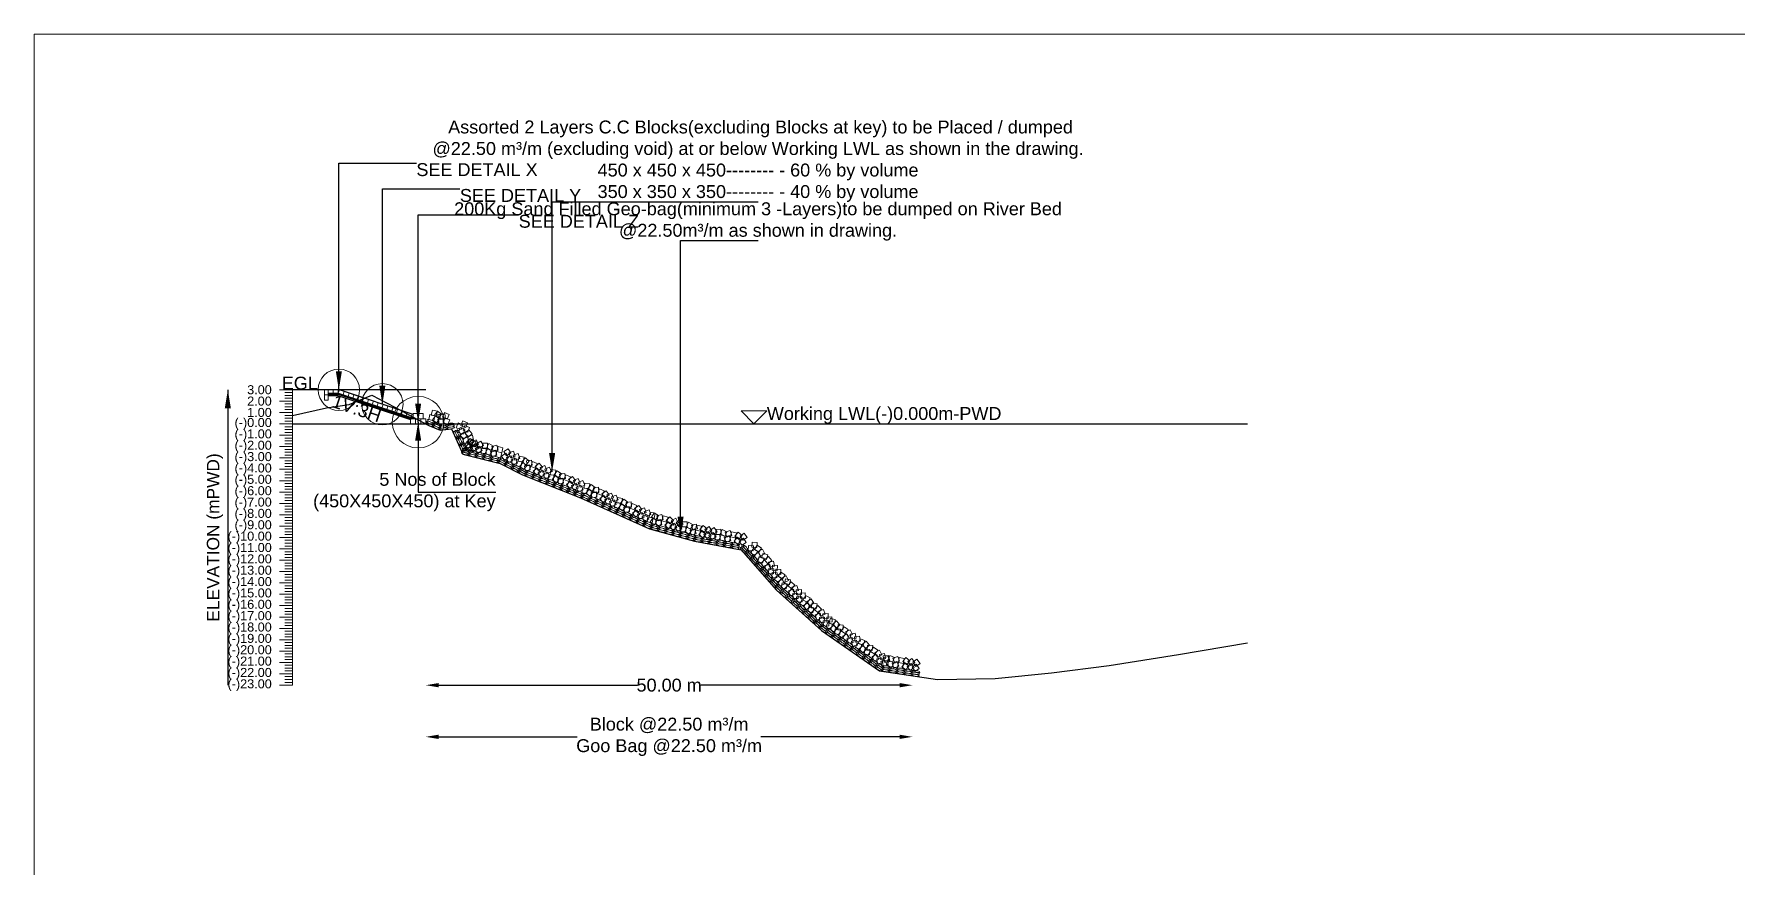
# Model space of a CAD drawing. Header units: inches. Extents: x 89000 to 845017, y -7071 to 0.
# Drawn here: x 595000 to 601595, y -3229 to 0 of the extents above; entities that cross this region are included whole.
import ezdxf

# ---------------------------------------------------------------- set-up
doc = ezdxf.new("R2010")
doc.units = ezdxf.units.IN
doc.header["$LTSCALE"] = 7
doc.header["$MEASUREMENT"] = 0
doc.header["$PDMODE"] = 3
for name, color, linetype, lineweight in [('Cross Section Labels', 7, 'Continuous', 9), ('Existing_Bed_Level for Xsection', 7, 'Continuous', 25), ('Long Section Labels', 7, 'Continuous', 9)]:
    doc.layers.add(name, color=color, linetype=linetype, lineweight=lineweight)
doc.styles.get("Standard").update_dxf_attribs({"font": 'arial.ttf'})
doc.dimstyles.new('Appron Lebeling Style', dxfattribs={"dimtxt": 50, "dimasz": 50, "dimexe": 0.18, "dimexo": 0.0625, "dimgap": 0.09, "dimtad": 0, "dimtih": 1, "dimtoh": 1, "dimdec": 4, "dimzin": 0, "dimdsep": 46, "dimtxsty": 'Standard', "dimcen": 0.09, "dimse1": 1, "dimse2": 1, "dimadec": 0, "dimazin": 0, "dimtfac": 1, "dimtdec": 4, "dimtofl": 0, "dimtmove": 0, "dimatfit": 3, "dimfxl": 1, "dimtolj": 1, "dimtzin": 0, "dimarcsym": 0})
doc.dimstyles.get("Standard").update_dxf_attribs({"dimtxt": 0.18, "dimasz": 0.18, "dimexe": 0.18, "dimexo": 0.0625, "dimgap": 0.09, "dimtad": 0, "dimtih": 1, "dimtoh": 1, "dimdec": 4, "dimzin": 0, "dimdsep": 46, "dimtxsty": 'Standard', "dimcen": 0.09, "dimadec": 0, "dimazin": 0, "dimtfac": 1, "dimtdec": 4, "dimtofl": 0, "dimtmove": 0, "dimatfit": 3, "dimfxl": 1, "dimtolj": 1, "dimtzin": 0, "dimarcsym": 0})

# ---------------------------------------------------------------- blocks, each defined once
blk = doc.blocks.new('*D323')
at = {"layer": 'Cross Section Labels', "color": 0, "lineweight": -2, "transparency": 16777216}
for p, q in [((596566.3, -2521.6), (597335.5, -2521.6)), ((598349.9, -2521.6), (597580.7, -2521.6))]:
    blk.add_line(p, q, dxfattribs=at)
at = {"layer": 'Cross Section Labels', "color": 0, "transparency": 16777216}
for points in [[(596566.3, -2513.2), (596566.3, -2529.9), (596516.3, -2521.6)], [(598349.9, -2513.2), (598349.9, -2529.9), (598399.9, -2521.6)]]:
    blk.add_solid(points, dxfattribs=at)
at = {"layer": 'Defpoints', "color": 0, "transparency": 16777216}
for p in [(596516.3, -1509.6), (598399.9, -2485.2), (598399.9, -2521.6)]:
    blk.add_point(p, dxfattribs=at)
at = {"layer": 'Cross Section Labels', "color": 0, "transparency": 16777216, "insert": (597458.1, -2521.6), "char_height": 50, "attachment_point": 5}
blk.add_mtext('\\A1;50.00 m', dxfattribs=at)
blk = doc.blocks.new('*D324')
at = {"layer": 'Cross Section Labels', "color": 0, "lineweight": -2, "transparency": 16777216}
for p, q in [((596566.3, -2721.6), (597102.5, -2721.6)), ((598349.9, -2721.6), (597813.7, -2721.6))]:
    blk.add_line(p, q, dxfattribs=at)
at = {"layer": 'Cross Section Labels', "color": 0, "transparency": 16777216}
for points in [[(596566.3, -2713.2), (596566.3, -2729.9), (596516.3, -2721.6)], [(598349.9, -2713.2), (598349.9, -2729.9), (598399.9, -2721.6)]]:
    blk.add_solid(points, dxfattribs=at)
at = {"layer": 'Defpoints', "color": 0, "transparency": 16777216}
for p in [(596516.3, -1509.6), (598399.9, -2485.2), (598399.9, -2721.6)]:
    blk.add_point(p, dxfattribs=at)
at = {"layer": 'Cross Section Labels', "color": 0, "transparency": 16777216, "insert": (597458.1, -2721.6), "char_height": 50, "attachment_point": 5}
blk.add_mtext('\\A1;Block @22.50 m³/m ^JGoo Bag @22.50 m³/m ', dxfattribs=at)

msp = doc.modelspace()

# ---------------------------------------------------------------- linework, layer by layer
at = {"layer": 'Cross Section Labels'}
for points in [[(595000, 0), (605000, 0), (605000, -7071), (595000, -7071)], [(597786.33328, -1509.56), (597836.33328, -1459.56), (597736.33328, -1459.56)]]:
    msp.add_lwpolyline(points, close=True, dxfattribs=at)
for centre, radius in [((596179.73328, -1377.56), 80), ((596348.03328, -1433.66), 80), ((596486.63328, -1502.96), 100)]:
    msp.add_circle(centre, radius, dxfattribs=at)
at = {"layer": 'Existing_Bed_Level for Xsection'}
for points in [[(596516.33328, -1377.56), (596000, -1377.56)], [(596466.83328, -1473.26), (596181.76542, -1378.23738), (596179.73328, -1377.56), (596177.59122, -1377.56), (596137.99122, -1377.56)], [(596000, -1477.352), (596132.00099, -1447.3), (596219.99934, -1434.584), (596308.00463, -1397.888), (596396.00297, -1444.66), (596484.00826, -1492.752), (596528.01091, -1515.632), (596572.00661, -1534.112), (596616.00925, -1528.832), (596660.0119, -1626.512), (596803.65428, -1663.56), (596890.49277, -1707.12), (597114.69461, -1796), (597382.33564, -1915.68), (597556.19871, -1963.64), (597736.84958, -1997.96), (597874.21765, -2153.72), (598047.94563, -2309.92), (598272.11832, -2465.68), (598496.31914, -2500), (598720.54211, -2495.16), (598937.77797, -2474.04), (599161.93175, -2445.88), (599429.56331, -2402.32), (599697.19616, -2357.44)], [(596137.99122, -1390.76), (596177.59122, -1390.76), (596466.83328, -1487.17402)], [(596137.99122, -1395.16), (596176.87719, -1395.16), (596460.67719, -1489.76)], [(596137.99122, -1399.56), (596176.16317, -1399.56), (596456.93328, -1493.15004)], [(596000, -1509.56), (599697.19616, -1509.56)]]:
    msp.add_lwpolyline(points, dxfattribs=at)
at = {"layer": 'Long Section Labels'}
for points in [[(596000, -1377.56), (595950, -1377.56)], [(596000, -2521.56), (596000, -2477.56), (596000, -2433.56), (596000, -2389.56), (596000, -2345.56), (596000, -2301.56), (596000, -2257.56), (596000, -2213.56), (596000, -2169.56), (596000, -2125.56), (596000, -2081.56), (596000, -2037.56), (596000, -1993.56), (596000, -1949.56), (596000, -1905.56), (596000, -1861.56), (596000, -1817.56), (596000, -1773.56), (596000, -1729.56), (596000, -1685.56), (596000, -1641.56), (596000, -1597.56), (596000, -1553.56), (596000, -1509.56), (596000, -1465.56), (596000, -1421.56), (596000, -1377.56)], [(596000, -1421.56), (595950, -1421.56)], [(596000, -1388.56), (595970, -1388.56)], [(596000, -1399.56), (595970, -1399.56)], [(596000, -1410.56), (595970, -1410.56)], [(596000, -1432.56), (595970, -1432.56)], [(596000, -1443.56), (595970, -1443.56)], [(596000, -1465.56), (595950, -1465.56)], [(596000, -1509.56), (595950, -1509.56)], [(596000, -1454.56), (595970, -1454.56)], [(596000, -1476.56), (595970, -1476.56)], [(596000, -1487.56), (595970, -1487.56)], [(596000, -1498.56), (595970, -1498.56)], [(596000, -1553.56), (595950, -1553.56)], [(596000, -1520.56), (595970, -1520.56)], [(596000, -1531.56), (595970, -1531.56)], [(596000, -1542.56), (595970, -1542.56)], [(596000, -1564.56), (595970, -1564.56)], [(596000, -1575.56), (595970, -1575.56)], [(596000, -1597.56), (595950, -1597.56)], [(596000, -1641.56), (595950, -1641.56)], [(596000, -1586.56), (595970, -1586.56)], [(596000, -1608.56), (595970, -1608.56)], [(596000, -1619.56), (595970, -1619.56)], [(596000, -1630.56), (595970, -1630.56)], [(596000, -1685.56), (595950, -1685.56)], [(596000, -1652.56), (595970, -1652.56)], [(596000, -1663.56), (595970, -1663.56)], [(596000, -1674.56), (595970, -1674.56)], [(596000, -1696.56), (595970, -1696.56)], [(596000, -1707.56), (595970, -1707.56)], [(596000, -1729.56), (595950, -1729.56)], [(596000, -1773.56), (595950, -1773.56)], [(596000, -1718.56), (595970, -1718.56)], [(596000, -1740.56), (595970, -1740.56)], [(596000, -1751.56), (595970, -1751.56)], [(596000, -1762.56), (595970, -1762.56)], [(596000, -1817.56), (595950, -1817.56)], [(596000, -1784.56), (595970, -1784.56)], [(596000, -1795.56), (595970, -1795.56)], [(596000, -1806.56), (595970, -1806.56)], [(596000, -1828.56), (595970, -1828.56)], [(596000, -1839.56), (595970, -1839.56)], [(596000, -1861.56), (595950, -1861.56)], [(596000, -1905.56), (595950, -1905.56)], [(596000, -1850.56), (595970, -1850.56)], [(596000, -1872.56), (595970, -1872.56)], [(596000, -1883.56), (595970, -1883.56)], [(596000, -1894.56), (595970, -1894.56)], [(596000, -1949.56), (595950, -1949.56)], [(596000, -1916.56), (595970, -1916.56)], [(596000, -1927.56), (595970, -1927.56)], [(596000, -1938.56), (595970, -1938.56)], [(596000, -1960.56), (595970, -1960.56)], [(596000, -1971.56), (595970, -1971.56)], [(596000, -1993.56), (595950, -1993.56)], [(596000, -2037.56), (595950, -2037.56)], [(596000, -1982.56), (595970, -1982.56)], [(596000, -2004.56), (595970, -2004.56)], [(596000, -2015.56), (595970, -2015.56)], [(596000, -2026.56), (595970, -2026.56)], [(596000, -2081.56), (595950, -2081.56)], [(596000, -2048.56), (595970, -2048.56)], [(596000, -2059.56), (595970, -2059.56)], [(596000, -2070.56), (595970, -2070.56)], [(596000, -2092.56), (595970, -2092.56)], [(596000, -2103.56), (595970, -2103.56)], [(596000, -2125.56), (595950, -2125.56)], [(596000, -2169.56), (595950, -2169.56)], [(596000, -2114.56), (595970, -2114.56)], [(596000, -2136.56), (595970, -2136.56)], [(596000, -2147.56), (595970, -2147.56)], [(596000, -2158.56), (595970, -2158.56)], [(596000, -2213.56), (595950, -2213.56)], [(596000, -2180.56), (595970, -2180.56)], [(596000, -2191.56), (595970, -2191.56)], [(596000, -2202.56), (595970, -2202.56)], [(596000, -2224.56), (595970, -2224.56)], [(596000, -2235.56), (595970, -2235.56)], [(596000, -2257.56), (595950, -2257.56)], [(596000, -2301.56), (595950, -2301.56)], [(596000, -2246.56), (595970, -2246.56)], [(596000, -2268.56), (595970, -2268.56)], [(596000, -2279.56), (595970, -2279.56)], [(596000, -2290.56), (595970, -2290.56)], [(596000, -2345.56), (595950, -2345.56)], [(596000, -2312.56), (595970, -2312.56)], [(596000, -2323.56), (595970, -2323.56)], [(596000, -2334.56), (595970, -2334.56)], [(596000, -2356.56), (595970, -2356.56)], [(596000, -2367.56), (595970, -2367.56)], [(596000, -2389.56), (595950, -2389.56)], [(596000, -2433.56), (595950, -2433.56)], [(596000, -2378.56), (595970, -2378.56)], [(596000, -2400.56), (595970, -2400.56)], [(596000, -2411.56), (595970, -2411.56)], [(596000, -2422.56), (595970, -2422.56)], [(596000, -2477.56), (595950, -2477.56)], [(596000, -2444.56), (595970, -2444.56)], [(596000, -2455.56), (595970, -2455.56)], [(596000, -2466.56), (595970, -2466.56)], [(596000, -2488.56), (595970, -2488.56)], [(596000, -2499.56), (595970, -2499.56)], [(596000, -2521.56), (595950, -2521.56)], [(596000, -2510.56), (595970, -2510.56)]]:
    msp.add_lwpolyline(points, dxfattribs=at)
for points in [[(596137.99122, -1377.56), (596124.79122, -1377.56), (596124.79122, -1397.36), (596137.99122, -1397.36)], [(596157.79122, -1377.56), (596137.99122, -1377.56), (596137.99122, -1390.76), (596157.79122, -1390.76)], [(596177.59122, -1377.56), (596157.79122, -1377.56), (596157.79122, -1390.76), (596177.59122, -1390.76)], [(596200.54935, -1384.49869), (596181.76542, -1378.23738), (596177.59122, -1390.76), (596196.37515, -1397.02131)], [(596219.33328, -1390.76), (596200.54935, -1384.49869), (596196.37515, -1397.02131), (596215.15907, -1403.28262)], [(596137.99122, -1397.36), (596124.79122, -1397.36), (596124.79122, -1417.16), (596137.99122, -1417.16)], [(596238.11721, -1397.02131), (596219.33328, -1390.76), (596215.15907, -1403.28262), (596233.943, -1409.54393)], [(596256.90114, -1403.28262), (596238.11721, -1397.02131), (596233.943, -1409.54393), (596252.72693, -1415.80524)], [(596275.68507, -1409.54393), (596256.90114, -1403.28262), (596252.72693, -1415.80524), (596271.51086, -1422.06655)], [(596294.469, -1415.80524), (596275.68507, -1409.54393), (596271.51086, -1422.06655), (596290.29479, -1428.32786)], [(596313.25293, -1422.06655), (596294.469, -1415.80524), (596290.29479, -1428.32786), (596309.07872, -1434.58917)], [(596332.03686, -1428.32786), (596313.25293, -1422.06655), (596309.07872, -1434.58917), (596327.86265, -1440.85048)], [(596350.82079, -1434.58917), (596332.03686, -1428.32786), (596327.86265, -1440.85048), (596346.64658, -1447.11179)], [(596369.60472, -1440.85048), (596350.82079, -1434.58917), (596346.64658, -1447.11179), (596365.43051, -1453.3731)], [(596388.38865, -1447.11179), (596369.60472, -1440.85048), (596365.43051, -1453.3731), (596384.21444, -1459.63441)], [(596407.17257, -1453.3731), (596388.38865, -1447.11179), (596384.21444, -1459.63441), (596402.99837, -1465.89572)], [(596425.9565, -1459.63441), (596407.17257, -1453.3731), (596402.99837, -1465.89572), (596421.7823, -1472.15703)], [(596444.74043, -1465.89572), (596425.9565, -1459.63441), (596421.7823, -1472.15703), (596440.56623, -1478.41834)], [(596463.52436, -1472.15703), (596444.74043, -1465.89572), (596440.56623, -1478.41834), (596459.35016, -1484.67965)], [(596476.73328, -1489.76), (596456.93328, -1489.76), (596456.93328, -1509.56), (596476.73328, -1509.56)], [(596486.63328, -1469.96), (596466.83328, -1469.96), (596466.83328, -1489.76), (596486.63328, -1489.76)], [(596496.53328, -1489.76), (596476.73328, -1489.76), (596476.73328, -1509.56), (596496.53328, -1509.56)], [(596506.43328, -1469.96), (596486.63328, -1469.96), (596486.63328, -1489.76), (596506.43328, -1489.76)], [(596516.33328, -1489.76), (596496.53328, -1489.76), (596496.53328, -1509.56), (596516.33328, -1509.56)], [(596551.83931, -1477.90371), (596532.50578, -1473.63119), (596528.23325, -1492.96472), (596547.56679, -1497.23725)], [(596560.97366, -1460.3366), (596541.64013, -1456.06407), (596537.3676, -1475.39761), (596556.70114, -1479.67013)], [(596569.67282, -1490.4644), (596554.02689, -1478.32996), (596541.89245, -1493.9759), (596557.53839, -1506.11034)], [(596577.34066, -1472.20942), (596561.69473, -1460.07498), (596549.56029, -1475.72092), (596565.20623, -1487.85536)], [(596582.62236, -1488.82806), (596562.97768, -1491.30324), (596565.45287, -1510.94792), (596585.09755, -1508.47274)], [(596582.80358, -1470.3314), (596563.1446, -1472.69034), (596565.50354, -1492.34932), (596585.16252, -1489.99038)], [(596585.16252, -1489.99038), (596565.50354, -1492.34932), (596567.86247, -1512.0083), (596587.52145, -1509.64936)], [(596590.2902, -1470.57308), (596570.64552, -1473.04826), (596573.12071, -1492.69294), (596592.76539, -1490.21776)], [(596606.80503, -1473.76462), (596588.59573, -1465.98893), (596580.82004, -1484.19823), (596599.02934, -1491.97392)], [(596609.16397, -1493.4236), (596590.95467, -1485.64791), (596583.17898, -1503.85721), (596601.38828, -1511.6329)], [(596659.78297, -1513.17766), (596641.27003, -1506.15548), (596634.24785, -1524.66843), (596652.76079, -1531.6906)], [(596677.83579, -1505.04527), (596659.32284, -1498.0231), (596652.30067, -1516.53604), (596670.81361, -1523.55821)], [(596678.95617, -1541.60645), (596685.9636, -1523.08792), (596667.44507, -1516.08049), (596660.43764, -1534.59902)], [(596660.90335, -1549.73884), (596667.91078, -1531.22031), (596649.39225, -1524.21288), (596642.38482, -1542.73141)], [(596677.21075, -1556.42847), (596664.67998, -1541.09812), (596649.34962, -1553.62889), (596661.8804, -1568.95924)], [(596682.77362, -1581.26359), (596679.59467, -1561.72045), (596660.05153, -1564.8994), (596663.23048, -1584.44254)], [(596693.36494, -1588.89196), (596677.30261, -1577.31434), (596665.72499, -1593.37667), (596681.78732, -1604.9543)], [(596695.26357, -1548.29608), (596682.7328, -1532.96573), (596667.40244, -1545.4965), (596679.93322, -1560.82685)], [(596701.91353, -1579.72229), (596687.77378, -1565.86202), (596673.9135, -1580.00177), (596688.05325, -1593.86205)], [(596700.82644, -1573.1312), (596697.64749, -1553.58806), (596678.10435, -1556.76702), (596681.2833, -1576.31015)], [(596711.41776, -1580.75957), (596695.35543, -1569.18195), (596683.7778, -1585.24428), (596699.84014, -1596.82191)], [(596710.58809, -1571.25133), (596693.53042, -1581.30498), (596703.58407, -1598.36265), (596720.64174, -1588.309)], [(596739.8171, -1593.24316), (596729.74987, -1576.1935), (596712.70021, -1586.26073), (596722.76744, -1603.31039)], [(596696.96857, -1598.89486), (596682.82882, -1585.03459), (596668.96854, -1599.17434), (596683.1083, -1613.03462)], [(596700.76996, -1614.14735), (596692.63757, -1596.09453), (596674.58475, -1604.22692), (596682.71714, -1622.27974)], [(596705.64314, -1590.4239), (596688.58547, -1600.47755), (596698.63912, -1617.53522), (596715.69679, -1607.48157)], [(596718.82278, -1606.01496), (596710.69039, -1587.96214), (596692.63757, -1596.09453), (596700.76996, -1614.14735)], [(596734.87214, -1612.41573), (596724.80491, -1595.36607), (596707.75525, -1605.4333), (596717.82248, -1622.48296)], [(596750.29094, -1603.87506), (596730.49185, -1604.06479), (596730.68159, -1623.86389), (596750.48068, -1623.67415)], [(596755.2359, -1584.70249), (596735.43681, -1584.89223), (596735.62654, -1604.69132), (596755.42564, -1604.50158)], [(596773.14864, -1615.06676), (596755.91117, -1605.32462), (596746.16902, -1622.56209), (596763.4065, -1632.30424)], [(596778.0936, -1595.89419), (596760.85612, -1586.15205), (596751.11398, -1603.38952), (596768.35146, -1613.13167)], [(596785.72499, -1611.57339), (596766.64541, -1616.8658), (596771.93781, -1635.94538), (596791.0174, -1630.65297)], [(596790.66995, -1592.40082), (596771.59037, -1597.69323), (596776.88277, -1616.77281), (596795.96235, -1611.48041)], [(596810.06273, -1621.59054), (596790.89017, -1616.64558), (596785.94521, -1635.81815), (596805.11778, -1640.7631)], [(596815.00769, -1602.41797), (596795.83512, -1597.47301), (596790.89017, -1616.64558), (596810.06273, -1621.59054)], [(596836.89588, -1639.99093), (596825.9978, -1623.46), (596809.46686, -1634.35808), (596820.36494, -1650.88901)], [(596845.77365, -1622.29276), (596834.87557, -1605.76183), (596818.34463, -1616.65991), (596829.24271, -1633.19084)], [(596847.16205, -1633.54028), (596828.36754, -1639.76976), (596834.59702, -1658.56427), (596853.39153, -1652.33479)], [(596856.03982, -1615.84211), (596837.24531, -1622.07159), (596843.4748, -1640.8661), (596862.2693, -1634.63662)], [(596871.0947, -1661.20259), (596864.85026, -1642.41305), (596846.06071, -1648.6575), (596852.30516, -1667.44704)], [(596879.97247, -1643.50443), (596873.72803, -1624.71488), (596854.93848, -1630.95933), (596861.18293, -1649.74887)], [(596896.84585, -1638.4082), (596877.4522, -1634.41744), (596873.46144, -1653.8111), (596892.8551, -1657.80185)], [(596916.82862, -1654.16948), (596902.03388, -1641.01062), (596888.87502, -1655.80536), (596903.66976, -1668.96422)], [(596887.96808, -1656.10637), (596868.57443, -1652.11561), (596864.58367, -1671.50927), (596883.97733, -1675.50002)], [(596907.95085, -1671.86765), (596893.1561, -1658.70879), (596879.99724, -1673.50353), (596894.79199, -1686.66239)], [(596917.71646, -1668.57852), (596898.12589, -1671.45076), (596900.99813, -1691.04132), (596920.5887, -1688.16908)], [(596925.01329, -1650.1721), (596905.42272, -1653.04434), (596908.29496, -1672.6349), (596927.88553, -1669.76266)], [(596940.61534, -1681.55195), (596922.20892, -1674.25513), (596914.91209, -1692.66154), (596933.31851, -1699.95837)], [(596947.91217, -1663.14554), (596929.50575, -1655.84871), (596922.20892, -1674.25513), (596940.61534, -1681.55195)], [(596960.07833, -1696.01047), (596947.77703, -1680.49538), (596932.26194, -1692.79669), (596944.56324, -1708.31177)], [(596967.37516, -1677.60405), (596955.07386, -1662.08896), (596939.55877, -1674.39027), (596951.86007, -1689.90536)], [(596969.74137, -1688.68716), (596951.56331, -1696.53559), (596959.41174, -1714.71366), (596977.5898, -1706.86523)], [(596977.0382, -1670.28074), (596958.86014, -1678.12917), (596966.70857, -1696.30724), (596984.88663, -1688.45881)], [(596996.00033, -1714.15169), (596988.13743, -1695.97988), (596969.96562, -1703.84278), (596977.82852, -1722.0146)], [(597003.29716, -1695.74527), (596995.43426, -1677.57346), (596977.26245, -1685.43636), (596985.12535, -1703.60818)], [(597012.36368, -1707.6001), (596992.69543, -1705.31978), (596990.41511, -1724.98803), (597010.08336, -1727.26835)], [(597019.66051, -1689.19368), (596999.99226, -1686.91336), (596997.71194, -1706.58161), (597017.38019, -1708.86193)], [(597033.64763, -1721.5544), (597017.75932, -1709.73909), (597005.944, -1725.62739), (597021.83231, -1737.44271)], [(597040.94445, -1703.14798), (597025.05615, -1691.33267), (597013.24083, -1707.22097), (597029.12914, -1719.03629)], [(597053.85823, -1701.2499), (597034.26766, -1704.12214), (597037.1399, -1723.71271), (597056.73047, -1720.84047)], [(597076.75711, -1714.22334), (597058.35069, -1706.92651), (597051.05386, -1725.33293), (597069.46028, -1732.62976)], [(597096.2201, -1728.68186), (597083.91879, -1713.16677), (597068.40371, -1725.46807), (597080.70501, -1740.98316)], [(597046.5614, -1719.65632), (597026.97083, -1722.52856), (597029.84307, -1742.11913), (597049.43364, -1739.24689)], [(597069.46028, -1732.62976), (597051.05386, -1725.33293), (597043.75703, -1743.73935), (597062.16345, -1751.03618)], [(597088.92327, -1747.08828), (597076.62196, -1731.57319), (597061.10688, -1743.87449), (597073.40818, -1759.38958)], [(597098.58631, -1739.76497), (597080.40824, -1747.61339), (597088.25667, -1765.79146), (597106.43474, -1757.94303)], [(597105.88314, -1721.35855), (597087.70507, -1729.20698), (597095.5535, -1747.38504), (597113.73157, -1739.53661)], [(597124.84527, -1765.2295), (597116.98237, -1747.05769), (597098.81055, -1754.92059), (597106.67346, -1773.0924)], [(597132.1421, -1746.82308), (597124.2792, -1728.65127), (597106.10738, -1736.51417), (597113.97029, -1754.68598)], [(597142.79103, -1759.85415), (597123.23921, -1756.72908), (597120.11413, -1776.2809), (597139.66596, -1779.40598)], [(597150.87363, -1741.77899), (597131.32181, -1738.65391), (597128.19673, -1758.20574), (597147.74856, -1761.33081)], [(597163.4544, -1774.71195), (597148.08957, -1762.22348), (597135.60109, -1777.58831), (597150.96593, -1790.07678)], [(597171.537, -1756.63679), (597156.17217, -1744.14831), (597143.6837, -1759.51315), (597159.04853, -1772.00162)], [(597176.43792, -1773.37167), (597156.74185, -1775.39772), (597158.7679, -1795.09379), (597178.46397, -1793.06774)], [(597184.52052, -1755.29651), (597164.82445, -1757.32256), (597166.8505, -1777.01863), (597186.54657, -1774.99258)], [(597198.75696, -1787.31905), (597180.68179, -1779.23645), (597172.59919, -1797.31161), (597190.67436, -1805.39421)], [(597206.83956, -1769.24389), (597188.76439, -1761.16128), (597180.68179, -1779.23645), (597198.75696, -1787.31905)], [(597225.66195, -1784.52702), (597214.0401, -1768.49666), (597198.00973, -1780.11851), (597209.63158, -1796.14888)], [(597235.63135, -1777.62658), (597217.13221, -1784.68502), (597224.19065, -1803.18416), (597242.6898, -1796.12572)], [(597217.57935, -1802.60219), (597205.95749, -1786.57183), (597189.92713, -1798.19368), (597201.54898, -1814.22404)], [(597227.54875, -1795.70174), (597209.04961, -1802.76018), (597216.10805, -1821.25933), (597234.6072, -1814.20088)], [(597252.68691, -1822.27331), (597245.61374, -1803.77979), (597227.12022, -1810.85296), (597234.19339, -1829.34648)], [(597260.76951, -1804.19814), (597253.69634, -1785.70462), (597235.20282, -1792.7778), (597242.276, -1811.27132)], [(597269.31718, -1816.43236), (597249.76536, -1813.30729), (597246.64028, -1832.85911), (597266.19211, -1835.98419)], [(597277.39978, -1798.3572), (597257.84796, -1795.23212), (597254.72288, -1814.78395), (597274.27471, -1817.90902)], [(597289.98055, -1831.29016), (597274.61572, -1818.80168), (597262.12724, -1834.16652), (597277.49208, -1846.65499)], [(597298.06315, -1813.21499), (597282.69832, -1800.72652), (597270.20984, -1816.09135), (597285.57468, -1828.57982)], [(597302.96407, -1829.94988), (597283.268, -1831.97593), (597285.29405, -1851.672), (597304.99012, -1849.64595)], [(597311.04667, -1811.87471), (597291.3506, -1813.90077), (597293.37665, -1833.59683), (597313.07272, -1831.57078)], [(597325.28311, -1843.89726), (597307.20794, -1835.81466), (597299.12534, -1853.88982), (597317.20051, -1861.97242)], [(597333.36571, -1825.82209), (597315.29054, -1817.73949), (597307.20794, -1835.81466), (597325.28311, -1843.89726)], [(597344.1055, -1859.1804), (597332.48364, -1843.15003), (597316.45328, -1854.77188), (597328.07513, -1870.80225)], [(597352.1881, -1841.10523), (597340.56625, -1825.07487), (597324.53588, -1836.69672), (597336.15773, -1852.72708)], [(597362.1575, -1834.20478), (597343.65836, -1841.26323), (597350.7168, -1859.76237), (597369.21595, -1852.70393)], [(597387.29566, -1860.77635), (597380.22249, -1842.28283), (597361.72897, -1849.35601), (597368.80214, -1867.84952)], [(597354.0749, -1852.27995), (597335.57576, -1859.33839), (597342.6342, -1877.83754), (597361.13335, -1870.77909)], [(597379.21306, -1878.85151), (597372.13989, -1860.358), (597353.64637, -1867.43117), (597360.71954, -1885.92469)], [(597395.84333, -1873.01057), (597376.2915, -1869.88549), (597373.16643, -1889.43732), (597392.71826, -1892.56239)], [(597403.92593, -1854.9354), (597384.37411, -1851.81033), (597381.24903, -1871.36216), (597400.80086, -1874.48723)], [(597411.92318, -1883.03455), (597394.85118, -1873.00525), (597384.82189, -1890.07725), (597401.89389, -1900.10655)], [(597417.18835, -1863.94743), (597400.11635, -1853.91814), (597390.08705, -1870.99014), (597407.15905, -1881.01943)], [(597424.55624, -1879.75216), (597405.39075, -1884.72448), (597410.36306, -1903.88997), (597429.52855, -1898.91766)], [(597429.82141, -1860.66505), (597410.65591, -1865.63736), (597415.62823, -1884.80286), (597434.79372, -1879.83054)], [(597448.72291, -1890.17526), (597429.63579, -1884.91009), (597424.37063, -1903.99721), (597443.45774, -1909.26238)], [(597453.98808, -1871.08814), (597434.90096, -1865.82298), (597429.63579, -1884.91009), (597448.72291, -1890.17526)], [(597469.63428, -1902.44601), (597455.72849, -1888.35101), (597441.63349, -1902.25679), (597455.53928, -1916.3518)], [(597474.89944, -1883.35889), (597460.99366, -1869.26389), (597446.89866, -1883.16968), (597460.80444, -1897.26468)], [(597478.44941, -1894.12142), (597461.22585, -1903.88816), (597470.99259, -1921.11172), (597488.21615, -1911.34498)], [(597483.71458, -1875.03431), (597466.49102, -1884.80104), (597476.25776, -1902.0246), (597493.48131, -1892.25786)], [(597507.30623, -1916.5994), (597497.52578, -1899.38363), (597480.31001, -1909.16408), (597490.09046, -1926.37985)], [(597512.57139, -1897.51228), (597502.79094, -1880.29651), (597485.57517, -1890.07696), (597495.35562, -1907.29273)], [(597522.86582, -1908.318), (597503.06633, -1908.17632), (597502.92465, -1927.97581), (597522.72414, -1928.11749)], [(597528.13099, -1889.23088), (597508.33149, -1889.0892), (597508.18981, -1908.88869), (597527.98931, -1909.03037)], [(597545.533, -1919.89072), (597528.461, -1909.86142), (597518.4317, -1926.93342), (597535.5037, -1936.96272)], [(597550.79816, -1900.8036), (597533.72616, -1890.77431), (597523.69687, -1907.84631), (597540.76887, -1917.8756)], [(597563.43122, -1897.52122), (597544.26573, -1902.49353), (597549.23804, -1921.65902), (597568.40354, -1916.68671)], [(597582.96453, -1905.5753), (597563.51246, -1901.8798), (597559.81696, -1921.33188), (597579.26903, -1925.02738)], [(597604.80454, -1916.10483), (597589.79856, -1903.18738), (597576.8811, -1918.19336), (597591.88708, -1931.11081)], [(597612.91349, -1907.09094), (597596.54124, -1918.226), (597607.67631, -1934.59825), (597624.04855, -1923.46318)], [(597643.50271, -1927.14773), (597632.35461, -1910.78436), (597615.99124, -1921.93246), (597627.13934, -1938.29583)], [(597558.16605, -1916.60833), (597539.00056, -1921.58065), (597543.97288, -1940.74614), (597563.13837, -1935.77383)], [(597579.26903, -1925.02738), (597559.81696, -1921.33188), (597556.12146, -1940.78396), (597575.57353, -1944.47946)], [(597601.10904, -1935.55691), (597586.10306, -1922.63945), (597573.1856, -1937.64543), (597588.19158, -1950.56289)], [(597609.21799, -1926.54302), (597592.84574, -1937.67808), (597603.98081, -1954.05032), (597620.35305, -1942.91526)], [(597639.80721, -1946.59981), (597628.65911, -1930.23643), (597612.29574, -1941.38453), (597623.44384, -1957.7479)], [(597654.64179, -1937.08048), (597634.89636, -1938.54943), (597636.36531, -1958.29486), (597656.11074, -1956.82591)], [(597658.33729, -1917.6284), (597638.59186, -1919.09735), (597640.06081, -1938.84278), (597659.80624, -1937.37383)], [(597678.17502, -1946.7715), (597660.34395, -1938.16377), (597651.73623, -1955.99484), (597669.5673, -1964.60257)], [(597681.87052, -1927.31942), (597664.03945, -1918.71169), (597655.43173, -1936.54277), (597673.2628, -1945.15049)], [(597690.4993, -1942.47262), (597671.80166, -1948.98707), (597678.3161, -1967.68472), (597697.01375, -1961.17027)], [(597694.1948, -1923.02055), (597675.49716, -1929.53499), (597682.0116, -1948.23264), (597700.70925, -1941.71819)], [(597715.43357, -1950.89588), (597695.98149, -1947.20038), (597692.28599, -1966.65246), (597711.73807, -1970.34796)], [(597719.12907, -1931.4438), (597699.67699, -1927.7483), (597695.98149, -1947.20038), (597715.43357, -1950.89588)], [(597737.27357, -1961.4254), (597722.26759, -1948.50795), (597709.35014, -1963.51393), (597724.35612, -1976.43138)], [(597740.96907, -1941.97333), (597725.96309, -1929.05588), (597713.04564, -1944.06186), (597728.05162, -1956.97931)], [(597745.38252, -1952.41151), (597729.01028, -1963.54658), (597740.14534, -1979.91882), (597756.51759, -1968.78376)], [(597749.07802, -1932.95944), (597732.70578, -1944.0945), (597743.84084, -1960.46675), (597760.21309, -1949.33168)], [(597798.23392, -1988.72648), (597799.46593, -1968.96485), (597779.7043, -1967.73283), (597778.47228, -1987.49446)], [(597783.38395, -2001.82298), (597784.61597, -1982.06135), (597764.85433, -1980.82933), (597763.62232, -2000.59097)], [(597800.93912, -2003.40369), (597784.44321, -1992.45266), (597773.49218, -2008.94856), (597789.98808, -2019.8996)], [(597813.58145, -2025.49216), (597804.77821, -2007.7568), (597787.04285, -2016.56004), (597795.84609, -2034.2954)], [(597815.78908, -1990.30719), (597799.29318, -1979.35615), (597788.34215, -1995.85206), (597804.83805, -2006.80309)], [(597825.95193, -2029.65623), (597807.18882, -2023.33279), (597800.86539, -2042.0959), (597819.62849, -2048.41933)], [(597828.43142, -2012.39565), (597819.62818, -1994.66029), (597801.89282, -2003.46353), (597810.69606, -2021.19889)], [(597840.4784, -2051.60276), (597827.38189, -2036.7528), (597812.53192, -2049.8493), (597825.62843, -2064.69927)], [(597840.80189, -2016.55972), (597822.03879, -2010.23629), (597815.71535, -2028.9994), (597834.47846, -2035.32283)], [(597855.32837, -2038.50626), (597842.23186, -2023.65629), (597827.38189, -2036.7528), (597840.4784, -2051.60276)], [(597866.11908, -2060.2184), (597862.19054, -2040.81205), (597842.78419, -2044.74059), (597846.71273, -2064.14694)], [(597851.26911, -2073.31491), (597847.34057, -2053.90855), (597827.93422, -2057.8371), (597831.86276, -2077.24345)], [(597863.20237, -2071.16952), (597843.44172, -2069.92177), (597842.19397, -2089.68242), (597861.95462, -2090.93017)], [(597875.05948, -2105.77276), (597876.2915, -2086.01113), (597856.52987, -2084.77911), (597855.29785, -2104.54075)], [(597878.05234, -2058.07302), (597858.29169, -2056.82526), (597857.04394, -2076.58591), (597876.80458, -2077.83366)], [(597892.61465, -2107.35347), (597876.11874, -2096.40244), (597865.16771, -2112.89834), (597881.66361, -2123.84938)], [(597889.90945, -2092.67626), (597891.14147, -2072.91463), (597871.37984, -2071.68261), (597870.14782, -2091.44424)], [(597907.46462, -2094.25697), (597890.96871, -2083.30593), (597880.01768, -2099.80184), (597896.51358, -2110.75287)], [(597920.10695, -2116.34543), (597911.30371, -2098.61007), (597893.56835, -2107.41331), (597902.37159, -2125.14867)], [(597928.25251, -2114.00384), (597908.8847, -2109.88948), (597904.77034, -2129.25729), (597924.13814, -2133.37165)], [(597905.25698, -2129.44193), (597896.45374, -2111.70658), (597878.71838, -2120.50982), (597887.52162, -2138.24517)], [(597915.01427, -2128.72761), (597895.64647, -2124.61324), (597891.5321, -2143.98105), (597910.89991, -2148.09541)], [(597931.97795, -2148.8498), (597917.25419, -2135.61156), (597904.01595, -2150.33533), (597918.73971, -2163.57356)], [(597945.21618, -2134.12604), (597930.49242, -2120.8878), (597917.25419, -2135.61156), (597931.97795, -2148.8498)], [(597945.20379, -2169.17057), (597939.06048, -2150.34772), (597920.23763, -2156.49102), (597926.38094, -2175.31388)], [(597958.44202, -2154.44681), (597952.29872, -2135.62395), (597933.47587, -2141.76726), (597939.61917, -2160.59011)], [(597956.80946, -2165.66149), (597937.03693, -2166.70404), (597938.07948, -2186.47657), (597957.85202, -2185.43402)], [(597970.0477, -2150.93772), (597950.27516, -2151.98028), (597951.31772, -2171.75281), (597971.09025, -2170.71026)], [(597985.82147, -2183.9402), (597984.76317, -2164.1685), (597964.99147, -2165.2268), (597966.04977, -2184.9985)], [(598003.44173, -2183.48306), (597985.79156, -2174.51024), (597976.81874, -2192.16041), (597994.4689, -2201.13323)], [(597972.58323, -2198.66396), (597971.52493, -2178.89227), (597951.75324, -2179.95057), (597952.81154, -2199.72226)], [(597990.20349, -2198.20682), (597972.55332, -2189.234), (597963.5805, -2206.88417), (597981.23067, -2215.85699)], [(598005.31202, -2218.68757), (597994.5196, -2202.08747), (597977.91949, -2212.87989), (597988.71192, -2229.48)], [(598018.55026, -2203.96381), (598007.75783, -2187.3637), (597991.15773, -2198.15613), (598001.95015, -2214.75624)], [(598018.08061, -2221.39524), (597998.7128, -2217.28088), (597994.59843, -2236.64869), (598013.96624, -2240.76305)], [(598035.04428, -2241.51744), (598020.32052, -2228.2792), (598007.08228, -2243.00296), (598021.80605, -2256.2412)], [(598031.31884, -2206.67148), (598011.95103, -2202.55712), (598007.83667, -2221.92493), (598027.20448, -2226.03929)], [(598048.28251, -2226.79367), (598033.55875, -2213.55544), (598020.32052, -2228.2792), (598035.04428, -2241.51744)], [(598061.50836, -2247.11445), (598055.36505, -2228.29159), (598036.5422, -2234.4349), (598042.6855, -2253.25775)], [(598048.27012, -2261.83821), (598042.12682, -2243.01535), (598023.30396, -2249.15866), (598029.44727, -2267.98151)], [(598059.8758, -2258.32912), (598040.10326, -2259.37168), (598041.14582, -2279.14421), (598060.91835, -2278.10166)], [(598073.11403, -2243.60536), (598053.3415, -2244.64792), (598054.38405, -2264.42045), (598074.15658, -2263.3779)], [(598075.64957, -2291.3316), (598074.59127, -2271.5599), (598054.81957, -2272.6182), (598055.87787, -2292.3899)], [(598090.53974, -2285.3689), (598071.90807, -2278.66809), (598065.20727, -2297.29977), (598083.83894, -2304.00057)], [(598088.8878, -2276.60784), (598087.8295, -2256.83614), (598068.0578, -2257.89444), (598069.1161, -2277.66614)], [(598101.83772, -2269.10864), (598083.20604, -2262.40784), (598076.50524, -2281.03951), (598095.13691, -2287.74032)], [(598108.08529, -2303.8048), (598095.30626, -2288.68077), (598080.18223, -2301.45981), (598092.96126, -2316.58384)], [(598119.38326, -2287.54455), (598106.60423, -2272.42052), (598091.4802, -2285.19955), (598104.25923, -2300.32358)], [(598121.09191, -2304.8984), (598101.36213, -2303.23238), (598099.69611, -2322.96216), (598119.42589, -2324.62818)], [(598132.38989, -2288.63814), (598112.6601, -2286.97212), (598110.99408, -2306.70191), (598130.72387, -2308.36793)], [(598151.73135, -2306.48686), (598135.4711, -2295.18889), (598124.17312, -2311.44914), (598140.43338, -2322.74711)], [(598167.38896, -2324.99891), (598158.94543, -2307.0895), (598141.03602, -2315.53303), (598149.47955, -2333.44244)], [(598140.43338, -2322.74711), (598124.17312, -2311.44914), (598112.87515, -2327.70939), (598129.1354, -2339.00736)], [(598156.09098, -2341.25916), (598147.64745, -2323.34976), (598129.73805, -2331.79329), (598138.18158, -2349.70269)], [(598167.16822, -2336.32964), (598147.68022, -2339.83075), (598151.18132, -2359.31875), (598170.66932, -2355.81765)], [(598178.46619, -2320.06939), (598158.97819, -2323.57049), (598162.47929, -2343.0585), (598181.96729, -2339.55739)], [(598186.93594, -2367.10646), (598183.41932, -2347.62125), (598163.93411, -2351.13787), (598167.45073, -2370.62308)], [(598198.23391, -2350.84621), (598194.71729, -2331.361), (598175.23208, -2334.87762), (598178.7487, -2354.36283)], [(598204.36151, -2364.45471), (598185.72984, -2357.7539), (598179.02904, -2376.38558), (598197.66071, -2383.08638)], [(598215.65948, -2348.19445), (598197.02781, -2341.49365), (598190.32701, -2360.12532), (598208.95868, -2366.82613)], [(598221.90706, -2382.89061), (598209.12802, -2367.76658), (598194.00399, -2380.54562), (598206.78303, -2395.66965)], [(598233.20503, -2366.63036), (598220.426, -2351.50633), (598205.30197, -2364.28536), (598218.081, -2379.40939)], [(598246.21165, -2367.72395), (598226.48187, -2366.05793), (598224.81585, -2385.78772), (598244.54563, -2387.45374)], [(598234.91368, -2383.9842), (598215.1839, -2382.31819), (598213.51788, -2402.04797), (598233.24766, -2403.71399)], [(598254.25514, -2401.83292), (598237.99489, -2390.53495), (598226.69692, -2406.7952), (598242.95717, -2418.09317)], [(598265.55312, -2385.57267), (598249.29286, -2374.27469), (598237.99489, -2390.53495), (598254.25514, -2401.83292)], [(598269.91275, -2420.34497), (598261.46922, -2402.43556), (598243.55982, -2410.8791), (598252.00335, -2428.7885)], [(598281.21072, -2404.08472), (598272.76719, -2386.17531), (598254.85779, -2394.61884), (598263.30132, -2412.52825)], [(598280.98999, -2415.41545), (598261.50198, -2418.91655), (598265.00309, -2438.40456), (598284.49109, -2434.90346)], [(598292.28796, -2399.1552), (598272.79996, -2402.6563), (598276.30106, -2422.14431), (598295.78906, -2418.6432)], [(598300.7577, -2446.19227), (598297.24108, -2426.70706), (598277.75587, -2430.22368), (598281.27249, -2449.70889)], [(598303.7534, -2425.53826), (598284.07329, -2427.71388), (598286.24891, -2447.39399), (598305.92902, -2445.21837)], [(598306.74942, -2405.96625), (598287.06932, -2408.14187), (598289.24494, -2427.82197), (598308.92504, -2425.64635)], [(598312.05568, -2429.93202), (598308.53906, -2410.44681), (598289.05385, -2413.96343), (598292.57047, -2433.44864)], [(598327.61881, -2434.3797), (598309.49072, -2426.41651), (598301.52753, -2444.5446), (598319.65562, -2452.50779)], [(598330.61484, -2414.80768), (598312.48674, -2406.8445), (598304.52356, -2424.97259), (598322.65165, -2432.93577)], [(598339.78111, -2429.64193), (598321.32893, -2436.82225), (598328.50926, -2455.27443), (598346.96144, -2448.09411)], [(598342.77714, -2410.06991), (598324.32496, -2417.25024), (598331.50529, -2435.70242), (598349.95747, -2428.52209)], [(598365.00122, -2437.16621), (598345.42921, -2434.17018), (598342.43318, -2453.7422), (598362.0052, -2456.73823)], [(598367.99725, -2417.59419), (598348.42523, -2414.59817), (598345.42921, -2434.17018), (598365.00122, -2437.16621)], [(598387.20454, -2446.9063), (598371.74528, -2434.53491), (598359.37389, -2449.99417), (598374.83316, -2462.36556)], [(598390.20057, -2427.33428), (598374.74131, -2414.96289), (598362.36992, -2430.42215), (598377.82918, -2442.79354)], [(598394.98526, -2437.6076), (598379.02257, -2449.32224), (598390.73721, -2465.28492), (598406.6999, -2453.57028)], [(598397.98128, -2418.03558), (598382.0186, -2429.75022), (598393.73324, -2445.7129), (598409.69592, -2433.99826)], [(598429.26963, -2436.98327), (598417.54228, -2421.02992), (598401.58893, -2432.75727), (598413.31628, -2448.71062)], [(598426.2736, -2456.55529), (598414.54625, -2440.60194), (598398.5929, -2452.32929), (598410.32025, -2468.28263)]]:
    msp.add_lwpolyline(points, close=True, dxfattribs=at)
for centre, major_axis in [((596530.82497, -1512.75749), (13.50057, -5.67079)), ((596533.72171, -1505.86116), (13.50057, -5.67079)), ((596536.61845, -1498.96483), (13.50057, -5.67079)), ((596557.82611, -1524.09907), (13.50057, -5.67079)), ((596560.72285, -1517.20275), (13.50057, -5.67079)), ((596563.61959, -1510.30642), (13.50057, -5.67079)), ((596582.02565, -1514.07564), (14.53891, 1.74456)), ((596582.9168, -1521.50237), (14.53891, 1.74456)), ((596611.10346, -1510.58652), (14.53891, 1.74456)), ((596611.99461, -1518.01324), (14.53891, 1.74456)), ((596583.80795, -1528.9291), (14.53891, 1.74456)), ((596612.88577, -1525.43997), (14.53891, 1.74456)), ((596630.34016, -1551.53889), (6.01435, -13.35106)), ((596637.16011, -1548.46665), (6.01435, -13.35106)), ((596642.36886, -1578.24101), (6.01435, -13.35106)), ((596643.98007, -1545.39441), (6.01435, -13.35106)), ((596649.18882, -1575.16877), (6.01435, -13.35106)), ((596656.00877, -1572.09654), (6.01435, -13.35106)), ((596654.39757, -1604.94313), (6.01435, -13.35106)), ((596661.21753, -1601.8709), (6.01435, -13.35106)), ((596668.029, -1624.71736), (14.17918, -3.65707)), ((596669.89709, -1617.47439), (14.17918, -3.65707)), ((596671.76519, -1610.23142), (14.17918, -3.65707)), ((596668.03748, -1598.79866), (6.01435, -13.35106)), ((596696.38736, -1632.0315), (14.17918, -3.65707)), ((596698.25545, -1624.78853), (14.17918, -3.65707)), ((596700.12355, -1617.54556), (14.17918, -3.65707)), ((596724.74572, -1639.34564), (14.17918, -3.65707)), ((596726.61381, -1632.10267), (14.17918, -3.65707)), ((596728.48191, -1624.8597), (14.17918, -3.65707)), ((596753.10408, -1646.65978), (14.17918, -3.65707)), ((596754.97217, -1639.41681), (14.17918, -3.65707)), ((596756.84027, -1632.17384), (14.17918, -3.65707)), ((596781.46244, -1653.97392), (14.17918, -3.65707)), ((596783.33053, -1646.73095), (14.17918, -3.65707)), ((596785.19863, -1639.48798), (14.17918, -3.65707)), ((596813.5151, -1655.95391), (13.08878, -6.5656)), ((596816.86893, -1649.26794), (13.08878, -6.5656)), ((596810.16128, -1662.63989), (13.08878, -6.5656)), ((596836.33884, -1675.77109), (13.08878, -6.5656)), ((596839.69266, -1669.08512), (13.08878, -6.5656)), ((596843.04648, -1662.39914), (13.08878, -6.5656)), ((596862.51639, -1688.9023), (13.08878, -6.5656)), ((596865.87022, -1682.21633), (13.08878, -6.5656)), ((596869.22404, -1675.53035), (13.08878, -6.5656)), ((596888.69395, -1702.03351), (13.08878, -6.5656)), ((596892.04778, -1695.34754), (13.08878, -6.5656)), ((596895.4016, -1688.66156), (13.08878, -6.5656)), ((596915.48138, -1713.00303), (13.61257, -5.39641)), ((596918.23796, -1706.0495), (13.61257, -5.39641)), ((596920.99454, -1699.09596), (13.61257, -5.39641)), ((596945.4631, -1716.84232), (13.61257, -5.39641)), ((596948.21968, -1709.88878), (13.61257, -5.39641)), ((596975.44482, -1720.6816), (13.61257, -5.39641)), ((596942.70652, -1723.79586), (13.61257, -5.39641)), ((596969.93166, -1734.58868), (13.61257, -5.39641)), ((596972.68824, -1727.63514), (13.61257, -5.39641)), ((596997.1568, -1745.3815), (13.61257, -5.39641)), ((596999.91338, -1738.42796), (13.61257, -5.39641)), ((597002.66996, -1731.47443), (13.61257, -5.39641)), ((597024.38194, -1756.17432), (13.61257, -5.39641)), ((597027.13852, -1749.22078), (13.61257, -5.39641)), ((597029.8951, -1742.26725), (13.61257, -5.39641)), ((597051.60708, -1766.96714), (13.61257, -5.39641)), ((597054.36366, -1760.0136), (13.61257, -5.39641)), ((597057.12024, -1753.06007), (13.61257, -5.39641)), ((597078.83222, -1777.75996), (13.61257, -5.39641)), ((597081.5888, -1770.80643), (13.61257, -5.39641)), ((597084.34538, -1763.85289), (13.61257, -5.39641)), ((597108.81393, -1781.59925), (13.61257, -5.39641)), ((597111.57051, -1774.64571), (13.61257, -5.39641)), ((597139.22806, -1786.48606), (13.36759, -5.97753)), ((597106.05735, -1788.55278), (13.61257, -5.39641)), ((597133.1212, -1800.14285), (13.36759, -5.97753)), ((597136.17463, -1793.31446), (13.36759, -5.97753)), ((597159.85638, -1812.09792), (13.36759, -5.97753)), ((597162.9098, -1805.26952), (13.36759, -5.97753)), ((597165.96323, -1798.44113), (13.36759, -5.97753)), ((597186.59155, -1824.05298), (13.36759, -5.97753)), ((597189.64498, -1817.22459), (13.36759, -5.97753)), ((597192.69841, -1810.39619), (13.36759, -5.97753)), ((597213.32673, -1836.00805), (13.36759, -5.97753)), ((597216.38016, -1829.17965), (13.36759, -5.97753)), ((597219.43358, -1822.35126), (13.36759, -5.97753)), ((597240.06191, -1847.96311), (13.36759, -5.97753)), ((597243.11533, -1841.13472), (13.36759, -5.97753)), ((597246.16876, -1834.30632), (13.36759, -5.97753)), ((597269.85051, -1853.08978), (13.36759, -5.97753)), ((597272.90394, -1846.26139), (13.36759, -5.97753)), ((597266.79708, -1859.91818), (13.36759, -5.97753)), ((597293.53226, -1871.87324), (13.36759, -5.97753)), ((597296.58569, -1865.04485), (13.36759, -5.97753)), ((597299.63911, -1858.21645), (13.36759, -5.97753)), ((597320.26743, -1883.82831), (13.36759, -5.97753)), ((597323.32086, -1876.99991), (13.36759, -5.97753)), ((597326.37429, -1870.17152), (13.36759, -5.97753)), ((597347.00261, -1895.78338), (13.36759, -5.97753)), ((597350.05604, -1888.95498), (13.36759, -5.97753)), ((597353.10947, -1882.12658), (13.36759, -5.97753)), ((597373.73779, -1907.73844), (13.36759, -5.97753)), ((597376.79121, -1900.91004), (13.36759, -5.97753)), ((597379.84464, -1894.08165), (13.36759, -5.97753)), ((597400.87074, -1916.91321), (14.11598, -3.89388)), ((597402.8598, -1909.70252), (14.11598, -3.89388)), ((597404.84887, -1902.49183), (14.11598, -3.89388)), ((597431.09177, -1917.49029), (14.11598, -3.89388)), ((597433.08083, -1910.2796), (14.11598, -3.89388)), ((597461.3128, -1918.06737), (14.11598, -3.89388)), ((597429.10271, -1924.70098), (14.11598, -3.89388)), ((597457.33467, -1932.48874), (14.11598, -3.89388)), ((597459.32373, -1925.27805), (14.11598, -3.89388)), ((597485.56664, -1940.27651), (14.11598, -3.89388)), ((597487.5557, -1933.06582), (14.11598, -3.89388)), ((597489.54476, -1925.85513), (14.11598, -3.89388)), ((597513.7986, -1948.06428), (14.11598, -3.89388)), ((597515.78767, -1940.85359), (14.11598, -3.89388)), ((597517.77673, -1933.6429), (14.11598, -3.89388)), ((597542.03057, -1955.85204), (14.11598, -3.89388)), ((597544.01963, -1948.64136), (14.11598, -3.89388)), ((597546.0087, -1941.43067), (14.11598, -3.89388)), ((597570.21594, -1962.4961), (14.38589, -2.73303)), ((597571.61202, -1955.14753), (14.38589, -2.73303)), ((597573.00809, -1947.79897), (14.38589, -2.73303)), ((597598.98772, -1967.96215), (14.38589, -2.73303)), ((597600.3838, -1960.61359), (14.38589, -2.73303)), ((597601.77988, -1953.26503), (14.38589, -2.73303)), ((597627.7595, -1973.4282), (14.38589, -2.73303)), ((597629.15558, -1966.07964), (14.38589, -2.73303)), ((597630.55166, -1958.73108), (14.38589, -2.73303)), ((597656.53129, -1978.89426), (14.38589, -2.73303)), ((597657.92736, -1971.5457), (14.38589, -2.73303)), ((597659.32344, -1964.19714), (14.38589, -2.73303)), ((597686.69915, -1977.01175), (14.38589, -2.73303)), ((597688.09522, -1969.66319), (14.38589, -2.73303)), ((597715.47093, -1982.47781), (14.38589, -2.73303)), ((597716.86701, -1975.12925), (14.38589, -2.73303)), ((597754.44222, -1989.63642), (9.68559, -10.98238)), ((597685.30307, -1984.36031), (14.38589, -2.73303)), ((597714.07485, -1989.82637), (14.38589, -2.73303)), ((597743.22224, -1999.53156), (9.68559, -10.98238)), ((597748.83223, -1994.58399), (9.68559, -10.98238)), ((597762.59343, -2021.49631), (9.68559, -10.98238)), ((597768.20342, -2016.54874), (9.68559, -10.98238)), ((597773.8134, -2011.60117), (9.68559, -10.98238)), ((597781.96461, -2043.46106), (9.68559, -10.98238)), ((597787.5746, -2038.51349), (9.68559, -10.98238)), ((597793.18459, -2033.56593), (9.68559, -10.98238)), ((597812.55577, -2055.53068), (9.68559, -10.98238)), ((597801.3358, -2065.42582), (9.68559, -10.98238)), ((597806.94579, -2060.47825), (9.68559, -10.98238)), ((597820.70698, -2087.39057), (9.68559, -10.98238)), ((597826.31697, -2082.443), (9.68559, -10.98238)), ((597831.92696, -2077.49543), (9.68559, -10.98238)), ((597840.07817, -2109.35532), (9.68559, -10.98238)), ((597845.68816, -2104.40775), (9.68559, -10.98238)), ((597851.29815, -2099.46018), (9.68559, -10.98238)), ((597870.66933, -2121.42494), (9.68559, -10.98238)), ((597859.44936, -2131.32008), (9.68559, -10.98238)), ((597865.05934, -2126.37251), (9.68559, -10.98238)), ((597878.73949, -2152.7562), (10.88904, -9.79041)), ((597883.7406, -2147.19389), (10.88904, -9.79041)), ((597888.74172, -2141.63158), (10.88904, -9.79041)), ((597900.51757, -2172.33702), (10.88904, -9.79041)), ((597905.51868, -2166.77471), (10.88904, -9.79041)), ((597910.51979, -2161.2124), (10.88904, -9.79041)), ((597927.29676, -2186.35553), (10.88904, -9.79041)), ((597932.29787, -2180.79322), (10.88904, -9.79041)), ((597922.29565, -2191.91784), (10.88904, -9.79041)), ((597944.07373, -2211.49865), (10.88904, -9.79041)), ((597949.07484, -2205.93634), (10.88904, -9.79041)), ((597954.07595, -2200.37403), (10.88904, -9.79041)), ((597965.85181, -2231.07947), (10.88904, -9.79041)), ((597970.85292, -2225.51716), (10.88904, -9.79041)), ((597975.85403, -2219.95485), (10.88904, -9.79041)), ((597987.62989, -2250.66029), (10.88904, -9.79041)), ((597992.631, -2245.09798), (10.88904, -9.79041)), ((597997.63211, -2239.53567), (10.88904, -9.79041)), ((598009.40797, -2270.24111), (10.88904, -9.79041)), ((598014.40908, -2264.6788), (10.88904, -9.79041)), ((598019.41019, -2259.11649), (10.88904, -9.79041)), ((598031.18605, -2289.82193), (10.88904, -9.79041)), ((598036.18716, -2284.25962), (10.88904, -9.79041)), ((598041.18827, -2278.69731), (10.88904, -9.79041)), ((598052.8604, -2308.78071), (12.02536, -8.35548)), ((598057.12852, -2302.63795), (12.02536, -8.35548)), ((598061.39664, -2296.49519), (12.02536, -8.35548)), ((598085.44736, -2313.20615), (12.02536, -8.35548)), ((598076.91112, -2325.49167), (12.02536, -8.35548)), ((598081.17924, -2319.34891), (12.02536, -8.35548)), ((598100.96184, -2342.20263), (12.02536, -8.35548)), ((598105.22996, -2336.05987), (12.02536, -8.35548)), ((598109.49808, -2329.9171), (12.02536, -8.35548)), ((598125.01256, -2358.91359), (12.02536, -8.35548)), ((598129.28068, -2352.77082), (12.02536, -8.35548)), ((598133.5488, -2346.62806), (12.02536, -8.35548)), ((598149.06328, -2375.62454), (12.02536, -8.35548)), ((598153.3314, -2369.48178), (12.02536, -8.35548)), ((598157.59952, -2363.33902), (12.02536, -8.35548)), ((598181.65024, -2380.04998), (12.02536, -8.35548)), ((598173.114, -2392.3355), (12.02536, -8.35548)), ((598177.38212, -2386.19274), (12.02536, -8.35548)), ((598197.16472, -2409.04646), (12.02536, -8.35548)), ((598201.43284, -2402.90369), (12.02536, -8.35548)), ((598205.70096, -2396.76093), (12.02536, -8.35548)), ((598221.21544, -2425.75741), (12.02536, -8.35548)), ((598225.48356, -2419.61465), (12.02536, -8.35548)), ((598229.75168, -2413.47189), (12.02536, -8.35548)), ((598245.26616, -2442.46837), (12.02536, -8.35548)), ((598249.53428, -2436.32561), (12.02536, -8.35548)), ((598253.8024, -2430.18285), (12.02536, -8.35548)), ((598277.85312, -2446.8938), (12.02536, -8.35548)), ((598269.31688, -2459.17933), (12.02536, -8.35548)), ((598273.585, -2453.03657), (12.02536, -8.35548)), ((598295.69269, -2465.50513), (14.47459, -2.21573)), ((598296.82453, -2458.11126), (14.47459, -2.21573)), ((598297.95636, -2450.71739), (14.47459, -2.21573)), ((598324.64188, -2469.93659), (14.47459, -2.21573)), ((598325.77371, -2462.54271), (14.47459, -2.21573)), ((598326.90555, -2455.14884), (14.47459, -2.21573)), ((598353.59107, -2474.36804), (14.47459, -2.21573)), ((598354.7229, -2466.97417), (14.47459, -2.21573)), ((598355.85473, -2459.5803), (14.47459, -2.21573)), ((598382.54026, -2478.7995), (14.47459, -2.21573)), ((598383.67209, -2471.40563), (14.47459, -2.21573)), ((598384.80392, -2464.01175), (14.47459, -2.21573)), ((598411.48944, -2483.23096), (14.47459, -2.21573)), ((598412.62127, -2475.83708), (14.47459, -2.21573)), ((598413.75311, -2468.44321), (14.47459, -2.21573))]:
    msp.add_ellipse(centre, major_axis=major_axis, ratio=0.255, dxfattribs=at)

# ---------------------------------------------------------------- texts
at = {"layer": 'Cross Section Labels', "char_height": 50}
for s, insert, attachment_point in [(' Assorted 2 Layers C.C Blocks(excluding Blocks at key) to be Placed / dumped^J@22.50 m³/m (excluding void) at or below Working LWL as shown in the drawing.^J450 x 450 x 450-------- - 60 % by volume^J350 x 350 x 350-------- - 40 % by volume', (597802.33166, -650), 8), ('SEE DETAIL X', (596479.73328, -500), 1), ('200Kg Sand Filled Geo-bag(minimum 3 -Layers)to be dumped on River Bed^J@22.50m³/m as shown in drawing.', (597802.33166, -800), 8), ('SEE DETAIL Y', (596648.03328, -600), 1), ('SEE DETAIL Z', (596875.73328, -700), 1), ('EGL', (596098.39122, -1377.56), 9), ('Working LWL(-)0.000m-PWD', (597836.33328, -1509.56), 7), ('5 Nos of Block ^J(450X450X450) at Key', (596786.63328, -1773.56), 6)]:
    msp.add_mtext(s, dxfattribs=dict(at, insert=insert, attachment_point=attachment_point))
at = {"layer": 'Cross Section Labels', "insert": (596256.92627, -1426.48103), "char_height": 50, "attachment_point": 2, "rotation": 341.565051177}
msp.add_mtext('1V:3H', dxfattribs=at)
at = {"layer": 'Long Section Labels', "char_height": 35, "attachment_point": 6}
for s, insert in [('3.00', (595920, -1377.56)), ('2.00', (595920, -1421.56)), ('1.00', (595920, -1465.56)), ('(-)0.00', (595920, -1509.56)), ('(-)1.00', (595920, -1553.56)), ('(-)2.00', (595920, -1597.56)), ('(-)3.00', (595920, -1641.56)), ('(-)4.00', (595920, -1685.56)), ('(-)5.00', (595920, -1729.56)), ('(-)6.00', (595920, -1773.56)), ('(-)7.00', (595920, -1817.56)), ('(-)8.00', (595920, -1861.56)), ('(-)9.00', (595920, -1905.56)), ('(-)10.00', (595920, -1949.56)), ('(-)11.00', (595920, -1993.56)), ('(-)12.00', (595920, -2037.56)), ('(-)13.00', (595920, -2081.56)), ('(-)14.00', (595920, -2125.56)), ('(-)15.00', (595920, -2169.56)), ('(-)16.00', (595920, -2213.56)), ('(-)17.00', (595920, -2257.56)), ('(-)18.00', (595920, -2301.56)), ('(-)19.00', (595920, -2345.56)), ('(-)20.00', (595920, -2389.56)), ('(-)21.00', (595920, -2433.56)), ('(-)22.00', (595920, -2477.56)), ('(-)23.00', (595920, -2521.56))]:
    msp.add_mtext(s, dxfattribs=dict(at, insert=insert))
at = {"layer": 'Long Section Labels', "insert": (595700, -1949.56), "char_height": 48, "attachment_point": 5, "rotation": 90}
msp.add_mtext('ELEVATION (mPWD)', dxfattribs=at)

# ---------------------------------------------------------------- dimensions: what is measured, and where the dimension line sits
at = {"layer": 'Cross Section Labels'}
for base, text, picture, middle in [((598399.9284, -2521.56), '50.00 m', '*D323', (597458.13084, -2521.56)), ((598399.9284, -2721.56), 'Block @22.50 m³/m ^JGoo Bag @22.50 m³/m ', '*D324', (597458.13084, -2721.56))]:
    dim = msp.add_linear_dim(base=base, p1=(596516.33328, -1509.56), p2=(598399.9284, -2485.24479), text=text, dimstyle='Appron Lebeling Style', dxfattribs=at)
    dim.commit()
    dim.dimension.update_dxf_attribs({"geometry": picture, "text_midpoint": middle})

# ---------------------------------------------------------------- leaders
at = {"layer": 'Cross Section Labels', "annotation_type": 0, "has_hookline": 1}
for points, hookline_direction, text_width in [([(596179.73328, -1377.56), (596179.73328, -500), (596479.64328, -500)], 0, 466.13233), ([(596348.03328, -1433.66), (596348.03328, -600), (596647.94328, -600)], 0, 466.03001), ([(597005.21857, -1694.69545), (597005.21857, -650), (597802.24166, -650)], 0, 2510.77763), ([(596486.63328, -1502.96), (596486.63328, -700), (596875.64328, -700)], 0, 460.91405), ([(597502.33166, -1941.18576), (597502.33166, -800), (597802.24166, -800)], 0, 2345.7367), ([(596486.63328, -1502.96), (596486.63328, -1773.56), (596786.72328, -1773.56)], 1, 701.90996)]:
    msp.add_leader(points, dimstyle='Standard', override={"dimasz": 72}, dxfattribs=dict(at, hookline_direction=hookline_direction, text_width=text_width))
at = {"layer": 'Long Section Labels'}
msp.add_leader([(595750, -1377.56), (595750, -2521.56)], dimstyle='Standard', override={"dimasz": 72}, dxfattribs=at)

doc.saveas('drawing.dxf')
